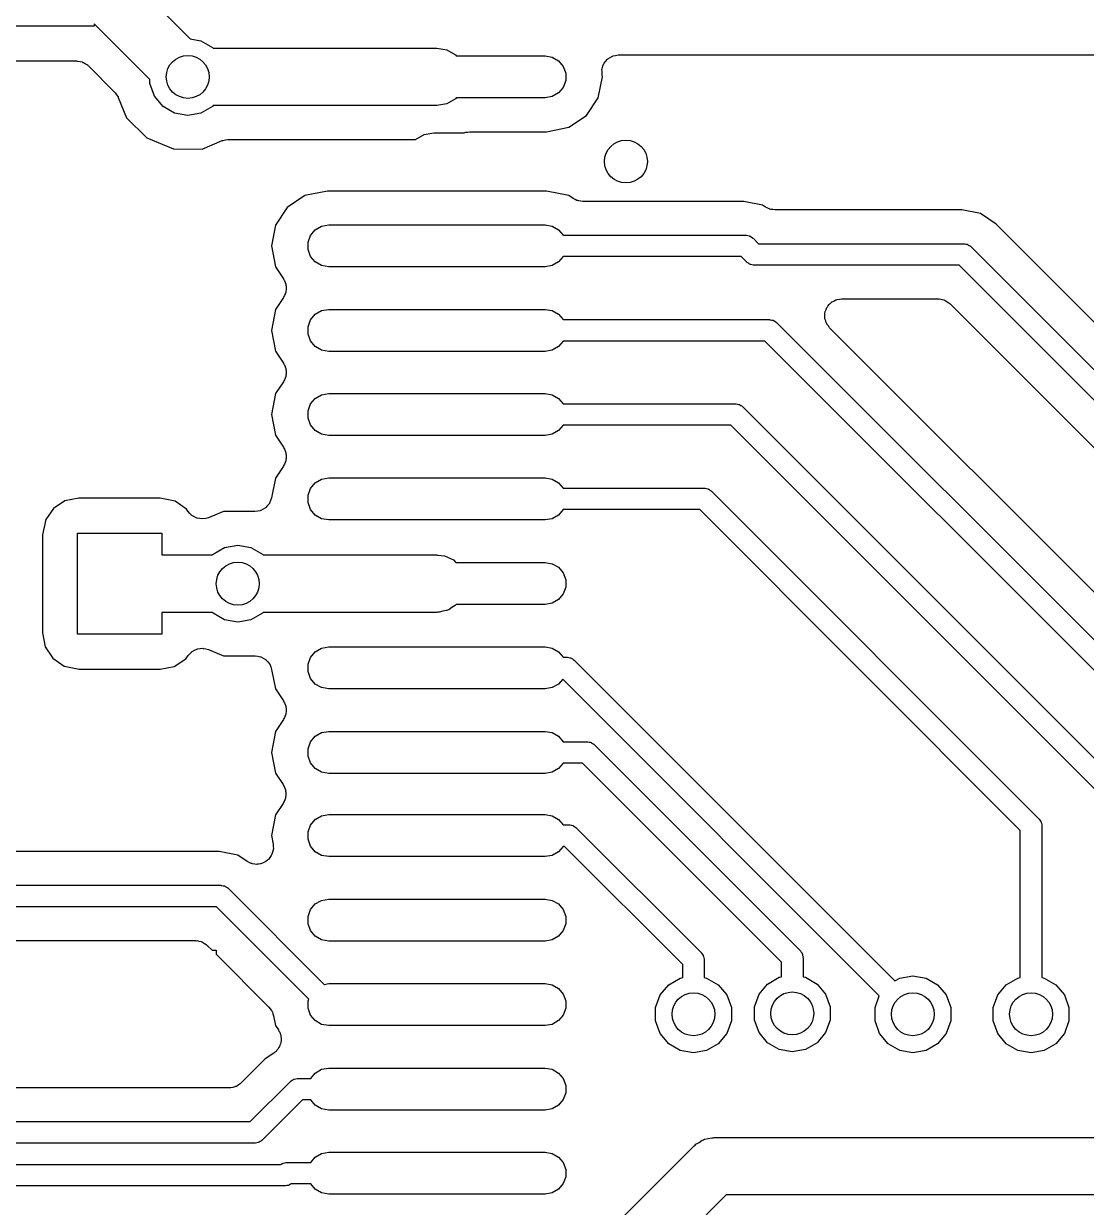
# Model space of a CAD drawing. Extents: x 85 to 210, y -138 to -65.
# Drawn here: x 90.93 to 97.23, y -101.44 to -94.43 of the extents above; entities that cross this region are included whole.
import ezdxf

# ---------------------------------------------------------------- set-up
doc = ezdxf.new("R2010")
doc.units = 0
doc.header["$MEASUREMENT"] = 0
doc.layers.add('BLACK', color=7, linetype='CONTINUOUS')

msp = doc.modelspace()

# ---------------------------------------------------------------- linework, layer by layer
at = {"layer": 'Black'}
for p, q in [((91.3495, -93.9541), (91.919, -94.5236)), ((91.3495, -94.4485), (90.7009, -94.4485)), ((91.6794, -94.7648), (91.3495, -94.4349)), ((91.3495, -94.4349), (91.3495, -94.4485)), ((91.919, -94.5236), (91.9817, -94.5347)), ((91.9817, -94.5347), (92.0503, -94.5742)), ((92.0503, -94.5742), (92.0541, -94.5788)), ((92.0541, -94.5788), (93.3801, -94.5788)), ((93.3801, -94.5788), (93.4382, -94.5891)), ((93.4382, -94.5891), (93.4893, -94.6186)), ((93.4893, -94.6186), (93.4942, -94.6243)), ((93.4942, -94.6243), (94.0205, -94.6243)), ((94.0205, -94.6243), (94.0631, -94.6318)), ((94.0631, -94.6318), (94.1005, -94.6535)), ((94.3925, -94.6418), (94.4066, -94.6337)), ((94.4066, -94.6337), (94.4206, -94.6252)), ((94.4206, -94.6252), (94.4217, -94.625)), ((94.4217, -94.625), (94.4226, -94.6245)), ((94.4226, -94.6245), (94.4387, -94.6216)), ((94.4387, -94.6216), (94.4546, -94.6184)), ((94.4546, -94.6184), (94.4557, -94.6186)), ((94.4557, -94.6186), (94.4568, -94.6184)), ((94.4568, -94.6184), (99.73, -94.6184)), ((90.8193, -94.6544), (91.2447, -94.6544)), ((91.2447, -94.6544), (91.249, -94.6551)), ((91.249, -94.6551), (91.2534, -94.6548)), ((91.2534, -94.6548), (91.266, -94.6581)), ((91.266, -94.6581), (91.2789, -94.6604)), ((91.2789, -94.6604), (91.2827, -94.6626)), ((91.2827, -94.6626), (91.287, -94.6637)), ((91.287, -94.6637), (91.2977, -94.6712)), ((91.2977, -94.6712), (91.309, -94.6778)), ((91.309, -94.6778), (91.3118, -94.6811)), ((91.3118, -94.6811), (91.3154, -94.6837)), ((91.3154, -94.6837), (91.4708, -94.8391)), ((94.1005, -94.6535), (94.1283, -94.6866)), ((94.1283, -94.6866), (94.1431, -94.7272)), ((94.358, -94.7032), (94.3583, -94.7022)), ((94.3583, -94.7195), (94.358, -94.7032)), ((94.3583, -94.7011), (94.3639, -94.6857)), ((94.3583, -94.7022), (94.3583, -94.7011)), ((94.3639, -94.6857), (94.3692, -94.6703)), ((94.3692, -94.6703), (94.3698, -94.6695)), ((94.3698, -94.6695), (94.3702, -94.6684)), ((94.3702, -94.6684), (94.3807, -94.6559)), ((94.3807, -94.6559), (94.3909, -94.6432)), ((94.3909, -94.6432), (94.3918, -94.6427)), ((94.3918, -94.6427), (94.3925, -94.6418)), ((91.6794, -94.7884), (91.6794, -94.7648)), ((94.1431, -94.7704), (94.1283, -94.811)), ((94.1431, -94.7272), (94.1431, -94.7704)), ((94.3364, -94.8722), (94.3609, -94.7488)), ((94.3583, -94.7358), (94.3583, -94.7195)), ((94.3587, -94.7368), (94.3583, -94.7358)), ((94.3587, -94.7379), (94.3587, -94.7368)), ((94.3609, -94.7488), (94.3587, -94.7379)), ((91.4708, -94.8391), (91.4721, -94.8409)), ((91.4721, -94.8409), (91.4739, -94.8423)), ((91.4739, -94.8423), (91.482, -94.8551)), ((91.7065, -94.8627), (91.6794, -94.7884)), ((94.1005, -94.8441), (94.0631, -94.8658)), ((94.1283, -94.811), (94.1005, -94.8441)), ((91.482, -94.8551), (91.4907, -94.8675)), ((91.4907, -94.8675), (91.4913, -94.8697)), ((91.4913, -94.8697), (91.4925, -94.8716)), ((91.4925, -94.8716), (91.5416, -94.9904)), ((91.7573, -94.9234), (91.7065, -94.8627)), ((93.4382, -94.9085), (93.3801, -94.9188)), ((93.4893, -94.879), (93.4382, -94.9085)), ((93.4942, -94.8733), (93.4893, -94.879)), ((94.0205, -94.8733), (93.4942, -94.8733)), ((94.0631, -94.8658), (94.0205, -94.8733)), ((94.2664, -94.9768), (94.3364, -94.8722)), ((91.8259, -94.9629), (91.7573, -94.9234)), ((91.9038, -94.9767), (91.8259, -94.9629)), ((91.9817, -94.9629), (91.9038, -94.9767)), ((92.0503, -94.9234), (91.9817, -94.9629)), ((92.0541, -94.9188), (92.0503, -94.9234)), ((93.3801, -94.9188), (92.0541, -94.9188)), ((94.1618, -95.0468), (94.2664, -94.9768)), ((91.5416, -94.9904), (91.6616, -95.1106)), ((94.0286, -95.0733), (94.1618, -95.0468)), ((91.6616, -95.1106), (91.8185, -95.1757)), ((92.1103, -95.1259), (92.1121, -95.1248)), ((92.1121, -95.1248), (92.1272, -95.1222)), ((92.1272, -95.1222), (92.1421, -95.1189)), ((92.1421, -95.1189), (92.1442, -95.1192)), ((92.1442, -95.1192), (92.1463, -95.1188)), ((92.1463, -95.1188), (93.2533, -95.1188)), ((93.2533, -95.1188), (93.3041, -95.0894)), ((93.3041, -95.0894), (93.3623, -95.0792)), ((93.3623, -95.0792), (93.541, -95.0792)), ((93.541, -95.0792), (93.5457, -95.0783)), ((93.5457, -95.0783), (93.5508, -95.0761)), ((93.5508, -95.0761), (93.5627, -95.0753)), ((93.5627, -95.0753), (93.5745, -95.0733)), ((93.5745, -95.0733), (94.0286, -95.0733)), ((91.8185, -95.1757), (91.9884, -95.1759)), ((91.9884, -95.1759), (92.1082, -95.1264)), ((92.1082, -95.1264), (92.1103, -95.1259)), ((92.5983, -95.4516), (92.4937, -95.5215)), ((92.7316, -95.4251), (92.5983, -95.4516)), ((94.0286, -95.4251), (92.7316, -95.4251)), ((94.1618, -95.4516), (94.0286, -95.4251)), ((94.1882, -95.4692), (94.1618, -95.4516)), ((94.1991, -95.474), (94.1882, -95.4692)), ((94.2095, -95.48), (94.1991, -95.474)), ((92.4937, -95.5215), (92.4238, -95.6261)), ((94.2149, -95.481), (94.2095, -95.48)), ((94.2199, -95.4832), (94.2149, -95.481)), ((94.2319, -95.484), (94.2199, -95.4832)), ((94.2437, -95.4861), (94.2319, -95.484)), ((95.1989, -95.4861), (94.2437, -95.4861)), ((95.3089, -95.5079), (95.1989, -95.4861)), ((95.3264, -95.5196), (95.3089, -95.5079)), ((95.3374, -95.5245), (95.3264, -95.5196)), ((95.3478, -95.5305), (95.3374, -95.5245)), ((95.3532, -95.5314), (95.3478, -95.5305)), ((95.3582, -95.5336), (95.3532, -95.5314)), ((95.3702, -95.5344), (95.3582, -95.5336)), ((95.382, -95.5365), (95.3702, -95.5344)), ((96.4901, -95.5365), (95.382, -95.5365)), ((96.6001, -95.5584), (96.4901, -95.5365)), ((96.6933, -95.6206), (96.6001, -95.5584)), ((92.4238, -95.6261), (92.3992, -95.7496)), ((92.6318, -95.6873), (92.6596, -95.6542)), ((92.6596, -95.6542), (92.697, -95.6326)), ((92.697, -95.6326), (92.7396, -95.6251)), ((92.7396, -95.6251), (94.0205, -95.6251)), ((94.0205, -95.6251), (94.0631, -95.6326)), ((94.0631, -95.6326), (94.1005, -95.6542)), ((94.1005, -95.6542), (94.1272, -95.6861)), ((99.1163, -98.0437), (96.6933, -95.6206)), ((92.3992, -95.7496), (92.4238, -95.873)), ((92.617, -95.7279), (92.6318, -95.6873)), ((92.617, -95.7712), (92.617, -95.7279)), ((94.1272, -95.6861), (95.2088, -95.6861)), ((95.2088, -95.6861), (95.2115, -95.6865)), ((95.2115, -95.6865), (95.2143, -95.6863)), ((95.2143, -95.6863), (95.2223, -95.6884)), ((95.2223, -95.6884), (95.2305, -95.6899)), ((95.2305, -95.6899), (95.2329, -95.6913)), ((95.2329, -95.6913), (95.2356, -95.692)), ((95.2356, -95.692), (95.2424, -95.6968)), ((95.2424, -95.6968), (95.2496, -95.7009)), ((95.2496, -95.7009), (95.2514, -95.7031)), ((95.2514, -95.7031), (95.2537, -95.7047)), ((95.2537, -95.7047), (95.2855, -95.7365)), ((95.2855, -95.7365), (96.5, -95.7365)), ((96.5, -95.7365), (96.5028, -95.737)), ((96.5028, -95.737), (96.5055, -95.7367)), ((96.5055, -95.7367), (96.5135, -95.7389)), ((96.5135, -95.7389), (96.5217, -95.7403)), ((96.5217, -95.7403), (96.5241, -95.7417)), ((96.5241, -95.7417), (96.5268, -95.7424)), ((96.5268, -95.7424), (96.5336, -95.7472)), ((96.5336, -95.7472), (96.5408, -95.7514)), ((96.5408, -95.7514), (96.5426, -95.7535)), ((96.5426, -95.7535), (96.5449, -95.7551)), ((96.5449, -95.7551), (99.0927, -98.3029)), ((92.6318, -95.8118), (92.617, -95.7712)), ((92.6596, -95.8449), (92.6318, -95.8118)), ((94.1272, -95.8131), (94.1005, -95.8449)), ((95.1825, -95.8131), (94.1272, -95.8131)), ((95.2143, -95.8449), (95.1825, -95.8131)), ((92.4238, -95.873), (92.4713, -95.9442)), ((92.697, -95.8665), (92.6596, -95.8449)), ((92.7396, -95.874), (92.697, -95.8665)), ((94.0205, -95.874), (92.7396, -95.874)), ((94.0631, -95.8665), (94.0205, -95.874)), ((94.1005, -95.8449), (94.0631, -95.8665)), ((95.2166, -95.8465), (95.2143, -95.8449)), ((95.2184, -95.8486), (95.2166, -95.8465)), ((95.2256, -95.8528), (95.2184, -95.8486)), ((95.2324, -95.8575), (95.2256, -95.8528)), ((95.2351, -95.8583), (95.2324, -95.8575)), ((95.2375, -95.8597), (95.2351, -95.8583)), ((95.2457, -95.8611), (95.2375, -95.8597)), ((95.2537, -95.8633), (95.2457, -95.8611)), ((95.2565, -95.863), (95.2537, -95.8633)), ((95.2592, -95.8635), (95.2565, -95.863)), ((96.4737, -95.8635), (95.2592, -95.8635)), ((99.001, -98.3908), (96.4737, -95.8635)), ((92.4713, -95.9442), (92.474, -95.9502)), ((92.474, -95.9502), (92.4779, -95.9555)), ((92.4779, -95.9555), (92.4809, -95.966)), ((92.4809, -95.966), (92.4853, -95.976)), ((92.4809, -96.0335), (92.4779, -96.044)), ((92.4853, -96.0235), (92.4809, -96.0335)), ((92.4853, -95.976), (92.4858, -95.9825)), ((92.4858, -96.017), (92.4853, -96.0235)), ((92.4858, -95.9825), (92.4876, -95.9889)), ((92.4876, -96.0106), (92.4858, -96.017)), ((92.4876, -95.9889), (92.4869, -95.9997)), ((92.4869, -95.9997), (92.4876, -96.0106)), ((92.4713, -96.0553), (92.4238, -96.1265)), ((92.474, -96.0493), (92.4713, -96.0553)), ((92.4779, -96.044), (92.474, -96.0493)), ((95.6938, -96.1101), (95.6957, -96.1061)), ((95.6957, -96.1061), (95.7049, -96.0969)), ((95.7049, -96.0969), (95.7133, -96.0869)), ((95.7133, -96.0869), (95.7171, -96.0847)), ((95.7171, -96.0847), (95.7202, -96.0816)), ((95.7202, -96.0816), (95.7321, -96.0761)), ((95.7321, -96.0761), (95.7434, -96.0695)), ((95.7434, -96.0695), (95.7477, -96.0688)), ((95.7477, -96.0688), (95.7517, -96.0669)), ((95.7517, -96.0669), (95.7647, -96.0658)), ((95.7647, -96.0658), (95.7776, -96.0635)), ((95.7776, -96.0635), (96.3494, -96.0635)), ((96.3494, -96.0635), (96.3538, -96.0643)), ((96.3538, -96.0643), (96.3581, -96.0639)), ((96.3581, -96.0639), (96.3708, -96.0673)), ((96.3708, -96.0673), (96.3836, -96.0695)), ((96.3836, -96.0695), (96.3874, -96.0717)), ((96.3874, -96.0717), (96.3917, -96.0729)), ((96.3917, -96.0729), (96.4024, -96.0804)), ((96.4024, -96.0804), (96.4137, -96.0869)), ((96.4137, -96.0869), (96.4165, -96.0903)), ((96.4165, -96.0903), (96.4201, -96.0928)), ((96.4201, -96.0928), (98.7437, -98.4164)), ((92.4238, -96.1265), (92.3992, -96.2499)), ((92.6318, -96.1877), (92.6596, -96.1546)), ((92.6596, -96.1546), (92.697, -96.133)), ((92.697, -96.133), (92.7396, -96.1255)), ((92.7396, -96.1255), (94.0205, -96.1255)), ((94.0205, -96.1255), (94.0631, -96.133)), ((94.0631, -96.133), (94.1005, -96.1546)), ((94.1005, -96.1546), (94.1272, -96.1864)), ((95.6779, -96.1722), (95.6791, -96.1592)), ((95.6791, -96.1765), (95.6779, -96.1722)), ((95.6791, -96.1461), (95.6806, -96.142)), ((95.6791, -96.1592), (95.6791, -96.1461)), ((95.6791, -96.1809), (95.6791, -96.1765)), ((95.6806, -96.142), (95.681, -96.1376)), ((95.681, -96.1376), (95.6865, -96.1258)), ((95.6865, -96.1258), (95.691, -96.1135)), ((95.691, -96.1135), (95.6938, -96.1101)), ((92.617, -96.2283), (92.6318, -96.1877)), ((92.617, -96.2716), (92.617, -96.2283)), ((94.1272, -96.1864), (95.3499, -96.1864)), ((95.3499, -96.1864), (95.3527, -96.1869)), ((95.3527, -96.1869), (95.3555, -96.1867)), ((95.3555, -96.1867), (95.3635, -96.1888)), ((95.3635, -96.1888), (95.3717, -96.1903)), ((95.3717, -96.1903), (95.3741, -96.1917)), ((95.3741, -96.1917), (95.3768, -96.1924)), ((95.3768, -96.1924), (95.3836, -96.1971)), ((95.3836, -96.1971), (95.3908, -96.2013)), ((95.3908, -96.2013), (95.3926, -96.2034)), ((95.3926, -96.2034), (95.3948, -96.205)), ((95.3948, -96.205), (98.4449, -99.2551)), ((95.6836, -96.1931), (95.6791, -96.1809)), ((95.6869, -96.2058), (95.6836, -96.1931)), ((95.6895, -96.2094), (95.6869, -96.2058)), ((95.691, -96.2135), (95.6895, -96.2094)), ((95.6994, -96.2235), (95.691, -96.2135)), ((95.7069, -96.2342), (95.6994, -96.2235)), ((98.5794, -99.1067), (95.7069, -96.2342)), ((92.3992, -96.2499), (92.4238, -96.3734)), ((92.6318, -96.3122), (92.617, -96.2716)), ((92.6596, -96.3453), (92.6318, -96.3122)), ((94.1272, -96.3134), (94.1005, -96.3453)), ((95.3236, -96.3134), (94.1272, -96.3134)), ((98.3365, -99.3263), (95.3236, -96.3134)), ((92.4238, -96.3734), (92.4705, -96.4433)), ((92.697, -96.3669), (92.6596, -96.3453)), ((92.7396, -96.3744), (92.697, -96.3669)), ((94.0205, -96.3744), (92.7396, -96.3744)), ((94.0631, -96.3669), (94.0205, -96.3744)), ((94.1005, -96.3453), (94.0631, -96.3669)), ((92.4705, -96.4433), (92.4731, -96.4493)), ((92.4731, -96.4493), (92.477, -96.4546)), ((92.477, -96.4546), (92.4801, -96.4651)), ((92.4801, -96.4651), (92.4845, -96.4751)), ((92.4845, -96.5226), (92.4801, -96.5326)), ((92.4845, -96.4751), (92.4849, -96.4817)), ((92.4849, -96.5161), (92.4845, -96.5226)), ((92.4849, -96.4817), (92.4868, -96.488)), ((92.4868, -96.5097), (92.4849, -96.5161)), ((92.4868, -96.488), (92.486, -96.4989)), ((92.486, -96.4989), (92.4868, -96.5097)), ((92.4705, -96.5544), (92.4238, -96.6244)), ((92.4731, -96.5484), (92.4705, -96.5544)), ((92.477, -96.5431), (92.4731, -96.5484)), ((92.4801, -96.5326), (92.477, -96.5431)), ((92.4238, -96.6244), (92.3992, -96.7478)), ((92.6318, -96.6855), (92.6596, -96.6524)), ((92.6596, -96.6524), (92.697, -96.6308)), ((92.697, -96.6308), (92.7396, -96.6233)), ((92.7396, -96.6233), (94.0205, -96.6233)), ((94.0205, -96.6233), (94.0631, -96.6308)), ((94.0631, -96.6308), (94.1005, -96.6524)), ((94.1005, -96.6524), (94.1272, -96.6843)), ((92.617, -96.7262), (92.6318, -96.6855)), ((92.617, -96.7694), (92.617, -96.7262)), ((94.1272, -96.6843), (95.1478, -96.6843)), ((95.1478, -96.6843), (95.1505, -96.6848)), ((95.1505, -96.6848), (95.1533, -96.6845)), ((95.1533, -96.6845), (95.1613, -96.6867)), ((95.1613, -96.6867), (95.1695, -96.6881)), ((95.1695, -96.6881), (95.1719, -96.6895)), ((95.1719, -96.6895), (95.1746, -96.6902)), ((95.1746, -96.6902), (95.1814, -96.695)), ((95.1814, -96.695), (95.1886, -96.6991)), ((95.1886, -96.6991), (95.1904, -96.7013)), ((95.1904, -96.7013), (95.1927, -96.7029)), ((95.1927, -96.7029), (97.6449, -99.1551)), ((92.3992, -96.7478), (92.4238, -96.8712)), ((92.6318, -96.81), (92.617, -96.7694)), ((92.4238, -96.8712), (92.4713, -96.9424)), ((92.6596, -96.8431), (92.6318, -96.81)), ((92.697, -96.8647), (92.6596, -96.8431)), ((92.7396, -96.8722), (92.697, -96.8647)), ((94.0205, -96.8722), (92.7396, -96.8722)), ((94.0631, -96.8647), (94.0205, -96.8722)), ((94.1005, -96.8431), (94.0631, -96.8647)), ((94.1272, -96.8113), (94.1005, -96.8431)), ((95.1215, -96.8113), (94.1272, -96.8113)), ((97.5365, -99.2263), (95.1215, -96.8113)), ((92.4713, -96.9424), (92.474, -96.9484)), ((92.474, -96.9484), (92.4779, -96.9537)), ((92.4779, -96.9537), (92.4809, -96.9642)), ((92.4809, -96.9642), (92.4853, -96.9742)), ((92.4853, -96.9742), (92.4858, -96.9808)), ((92.4858, -97.0152), (92.4853, -97.0217)), ((92.4858, -96.9808), (92.4876, -96.9871)), ((92.4876, -97.0089), (92.4858, -97.0152)), ((92.4876, -96.9871), (92.4869, -96.998)), ((92.4869, -96.998), (92.4876, -97.0089)), ((92.4713, -97.0535), (92.4238, -97.1247)), ((92.474, -97.0475), (92.4713, -97.0535)), ((92.4779, -97.0422), (92.474, -97.0475)), ((92.4809, -97.0317), (92.4779, -97.0422)), ((92.4853, -97.0217), (92.4809, -97.0317)), ((92.4238, -97.1247), (92.4003, -97.2426)), ((92.6318, -97.1859), (92.6596, -97.1528)), ((92.6596, -97.1528), (92.697, -97.1312)), ((92.697, -97.1312), (92.7396, -97.1237)), ((92.7396, -97.1237), (94.0205, -97.1237)), ((94.0205, -97.1237), (94.0631, -97.1312)), ((94.0631, -97.1312), (94.1005, -97.1528)), ((94.1005, -97.1528), (94.1272, -97.1847)), ((92.617, -97.2265), (92.6318, -97.1859)), ((92.617, -97.2698), (92.617, -97.2265)), ((94.1272, -97.1847), (94.2691, -97.1847)), ((94.2691, -97.1847), (94.9634, -97.1847)), ((94.9634, -97.1847), (94.9662, -97.1851)), ((94.9662, -97.1851), (94.9689, -97.1849)), ((94.9689, -97.1849), (94.977, -97.187)), ((94.977, -97.187), (94.9851, -97.1885)), ((94.9851, -97.1885), (94.9876, -97.1899)), ((94.9876, -97.1899), (94.9902, -97.1906)), ((94.9902, -97.1906), (94.997, -97.1954)), ((94.997, -97.1954), (95.0042, -97.1995)), ((95.0042, -97.1995), (95.006, -97.2017)), ((95.006, -97.2017), (95.0083, -97.2033)), ((95.0083, -97.2033), (96.9449, -99.1398)), ((91.1765, -97.2597), (91.1079, -97.3039)), ((91.2593, -97.2441), (91.1765, -97.2597)), ((91.74, -97.2441), (91.2593, -97.2441)), ((91.8293, -97.2622), (91.74, -97.2441)), ((91.8961, -97.3079), (91.8293, -97.2622)), ((92.377, -97.2872), (92.3665, -97.2997)), ((92.3877, -97.275), (92.377, -97.2872)), ((92.3881, -97.274), (92.3877, -97.275)), ((92.3888, -97.2732), (92.3881, -97.274)), ((92.3944, -97.2578), (92.3888, -97.2732)), ((92.4003, -97.2426), (92.3944, -97.2578)), ((92.6318, -97.3104), (92.617, -97.2698)), ((91.1079, -97.3039), (91.0622, -97.3707)), ((91.9047, -97.3212), (91.8961, -97.3079)), ((91.9162, -97.3337), (91.9047, -97.3212)), ((91.9278, -97.3463), (91.9162, -97.3337)), ((91.9281, -97.3465), (91.9278, -97.3463)), ((91.9283, -97.3467), (91.9281, -97.3465)), ((91.9434, -97.3545), (91.9283, -97.3467)), ((91.9586, -97.3624), (91.9434, -97.3545)), ((91.9589, -97.3624), (91.9586, -97.3624)), ((91.9591, -97.3626), (91.9589, -97.3624)), ((91.9762, -97.3647), (91.9591, -97.3626)), ((91.9931, -97.367), (91.9762, -97.3647)), ((91.9933, -97.3669), (91.9931, -97.367)), ((91.9936, -97.3669), (91.9933, -97.3669)), ((92.0104, -97.3631), (91.9936, -97.3669)), ((92.027, -97.3595), (92.0104, -97.3631)), ((92.1154, -97.3229), (92.027, -97.3595)), ((92.3022, -97.3231), (92.1154, -97.3229)), ((92.3182, -97.3203), (92.3022, -97.3231)), ((92.3344, -97.3178), (92.3182, -97.3203)), ((92.3353, -97.3173), (92.3344, -97.3178)), ((92.3364, -97.3171), (92.3353, -97.3173)), ((92.3505, -97.3089), (92.3364, -97.3171)), ((92.3648, -97.3011), (92.3505, -97.3089)), ((92.3655, -97.3003), (92.3648, -97.3011)), ((92.3665, -97.2997), (92.3655, -97.3003)), ((92.6596, -97.3435), (92.6318, -97.3104)), ((92.697, -97.3651), (92.6596, -97.3435)), ((92.7396, -97.3726), (92.697, -97.3651)), ((94.0631, -97.3651), (94.0205, -97.3726)), ((94.1005, -97.3435), (94.0631, -97.3651)), ((94.1272, -97.3117), (94.1005, -97.3435)), ((94.2691, -97.3117), (94.1272, -97.3117)), ((94.9371, -97.3117), (94.2691, -97.3117)), ((96.8365, -99.211), (94.9371, -97.3117)), ((91.0622, -97.3707), (91.0441, -97.46)), ((94.0205, -97.3726), (92.7396, -97.3726)), ((91.0441, -97.46), (91.0441, -98.0407)), ((91.25, -98.05), (91.25, -97.45)), ((91.25, -97.45), (91.75, -97.45)), ((91.75, -97.45), (91.75, -97.58)), ((92.0497, -97.58), (92.0535, -97.5754)), ((92.0535, -97.5754), (92.1221, -97.5359)), ((92.1221, -97.5359), (92.2, -97.5221)), ((92.2, -97.5221), (92.2779, -97.5359)), ((92.2779, -97.5359), (92.3465, -97.5754)), ((92.3465, -97.5754), (92.3503, -97.58)), ((91.75, -97.58), (92.0497, -97.58)), ((92.3503, -97.58), (93.3622, -97.58)), ((93.3622, -97.58), (93.3652, -97.5792)), ((93.3652, -97.5792), (93.3745, -97.58)), ((93.3745, -97.58), (93.3786, -97.58)), ((93.3786, -97.58), (93.3826, -97.5807)), ((93.3826, -97.5807), (93.4241, -97.5843)), ((93.4241, -97.5843), (93.4776, -97.6093)), ((93.4776, -97.6093), (93.4924, -97.6241)), ((93.4924, -97.6241), (94.0205, -97.6241)), ((94.0205, -97.6241), (94.0631, -97.6316)), ((94.0631, -97.6316), (94.1005, -97.6532)), ((94.1005, -97.6532), (94.1283, -97.6863)), ((94.1283, -97.6863), (94.1431, -97.7269)), ((94.1431, -97.7702), (94.1283, -97.8108)), ((94.1431, -97.7269), (94.1431, -97.7702)), ((94.1005, -97.8439), (94.0631, -97.8655)), ((94.1283, -97.8108), (94.1005, -97.8439)), ((92.0497, -97.92), (91.75, -97.92)), ((91.75, -97.92), (91.75, -98.05)), ((92.0535, -97.9246), (92.0497, -97.92)), ((92.1221, -97.9641), (92.0535, -97.9246)), ((92.3465, -97.9246), (92.2779, -97.9641)), ((92.3503, -97.92), (92.3465, -97.9246)), ((93.3786, -97.92), (92.3503, -97.92)), ((93.386, -97.9187), (93.3786, -97.92)), ((93.3934, -97.9194), (93.386, -97.9187)), ((93.4149, -97.9136), (93.3934, -97.9194)), ((93.4367, -97.9097), (93.4149, -97.9136)), ((93.4432, -97.906), (93.4367, -97.9097)), ((93.4504, -97.9041), (93.4432, -97.906)), ((93.4686, -97.8913), (93.4504, -97.9041)), ((93.4879, -97.8802), (93.4686, -97.8913)), ((93.4927, -97.8745), (93.4879, -97.8802)), ((93.4948, -97.873), (93.4927, -97.8745)), ((94.0205, -97.873), (93.4948, -97.873)), ((94.0631, -97.8655), (94.0205, -97.873)), ((92.2, -97.9779), (92.1221, -97.9641)), ((92.2779, -97.9641), (92.2, -97.9779)), ((91.0441, -98.0407), (91.0597, -98.1235)), ((91.75, -98.05), (91.25, -98.05)), ((91.0597, -98.1235), (91.1039, -98.1921)), ((91.9442, -98.1446), (91.9583, -98.1373)), ((91.9583, -98.1373), (91.9598, -98.1371)), ((91.9598, -98.1371), (91.9613, -98.1364)), ((91.9613, -98.1364), (91.977, -98.1349)), ((91.977, -98.1349), (91.9927, -98.1328)), ((91.9927, -98.1328), (91.9942, -98.1331)), ((91.9942, -98.1331), (91.9958, -98.133)), ((91.9958, -98.133), (92.0112, -98.1369)), ((92.0112, -98.1369), (92.0266, -98.1403)), ((92.6596, -98.1536), (92.697, -98.132)), ((92.697, -98.132), (92.7396, -98.1245)), ((92.7396, -98.1245), (94.0205, -98.1245)), ((94.0205, -98.1245), (94.0631, -98.132)), ((94.0631, -98.132), (94.1005, -98.1536)), ((91.1039, -98.1921), (91.1707, -98.2378)), ((91.8235, -98.2403), (91.8921, -98.1961)), ((91.8921, -98.1961), (91.9057, -98.1763)), ((91.9057, -98.1763), (91.9167, -98.165)), ((91.9167, -98.165), (91.9274, -98.1533)), ((91.9274, -98.1533), (91.9289, -98.1526)), ((91.9289, -98.1526), (91.93, -98.1514)), ((91.93, -98.1514), (91.9442, -98.1446)), ((92.0266, -98.1403), (92.1147, -98.1769)), ((92.1147, -98.1769), (92.3029, -98.1771)), ((92.3029, -98.1771), (92.3189, -98.1799)), ((92.3189, -98.1799), (92.335, -98.1824)), ((92.335, -98.1824), (92.336, -98.183)), ((92.336, -98.183), (92.3371, -98.1832)), ((92.3371, -98.1832), (92.3512, -98.1913)), ((92.3512, -98.1913), (92.3654, -98.1991)), ((92.3654, -98.1991), (92.3662, -98.2)), ((92.3662, -98.2), (92.3672, -98.2005)), ((92.3672, -98.2005), (92.3776, -98.213)), ((92.617, -98.2273), (92.6318, -98.1867)), ((92.6318, -98.1867), (92.6596, -98.1536)), ((94.1005, -98.1536), (94.1272, -98.1854)), ((94.1272, -98.1854), (94.1489, -98.1854)), ((94.1489, -98.1854), (94.1517, -98.1859)), ((94.1517, -98.1859), (94.1545, -98.1857)), ((94.1545, -98.1857), (94.1625, -98.1878)), ((94.1625, -98.1878), (94.1706, -98.1893)), ((94.1706, -98.1893), (94.1731, -98.1906)), ((94.1731, -98.1906), (94.1758, -98.1914)), ((94.1758, -98.1914), (94.1825, -98.1961)), ((94.1825, -98.1961), (94.1897, -98.2003)), ((94.1897, -98.2003), (94.1915, -98.2024)), ((94.1915, -98.2024), (94.1938, -98.204)), ((94.1938, -98.204), (96.0927, -100.103)), ((91.1707, -98.2378), (91.26, -98.2559)), ((91.26, -98.2559), (91.7407, -98.2559)), ((91.7407, -98.2559), (91.8235, -98.2403)), ((92.3776, -98.213), (92.3883, -98.2252)), ((92.3883, -98.2252), (92.3888, -98.2263)), ((92.3888, -98.2263), (92.3895, -98.2272)), ((92.3895, -98.2272), (92.3951, -98.2424)), ((92.3951, -98.2424), (92.4009, -98.2576)), ((92.4009, -98.2576), (92.4238, -98.3723)), ((92.617, -98.2705), (92.617, -98.2273)), ((92.6318, -98.3111), (92.617, -98.2705)), ((92.6596, -98.3443), (92.6318, -98.3111)), ((92.697, -98.3659), (92.6596, -98.3443)), ((94.1005, -98.3443), (94.0631, -98.3659)), ((94.1251, -98.3149), (94.1005, -98.3443)), ((96.001, -100.191), (94.1251, -98.3149)), ((92.4238, -98.3723), (92.4713, -98.4436)), ((92.7396, -98.3734), (92.697, -98.3659)), ((94.0205, -98.3734), (92.7396, -98.3734)), ((94.0631, -98.3659), (94.0205, -98.3734)), ((92.4713, -98.4436), (92.474, -98.4496)), ((92.474, -98.4496), (92.4779, -98.4549)), ((92.4779, -98.4549), (92.4809, -98.4654)), ((92.4809, -98.4654), (92.4853, -98.4753)), ((92.4853, -98.4753), (92.4858, -98.4819)), ((92.4858, -98.4819), (92.4876, -98.4882)), ((92.4876, -98.4882), (92.4869, -98.4991)), ((92.4713, -98.5547), (92.4238, -98.6259)), ((92.474, -98.5486), (92.4713, -98.5547)), ((92.4779, -98.5433), (92.474, -98.5486)), ((92.4809, -98.5329), (92.4779, -98.5433)), ((92.4853, -98.5229), (92.4809, -98.5329)), ((92.4858, -98.5163), (92.4853, -98.5229)), ((92.4876, -98.51), (92.4858, -98.5163)), ((92.4869, -98.4991), (92.4876, -98.51)), ((92.4238, -98.6259), (92.3992, -98.7493)), ((92.697, -98.6323), (92.7396, -98.6248)), ((92.7396, -98.6248), (94.0205, -98.6248)), ((94.0205, -98.6248), (94.0631, -98.6323)), ((92.617, -98.7277), (92.6318, -98.6871)), ((92.6318, -98.6871), (92.6596, -98.654)), ((92.6596, -98.654), (92.697, -98.6323)), ((94.0631, -98.6323), (94.1005, -98.654)), ((94.1005, -98.654), (94.1272, -98.6858)), ((94.1272, -98.6858), (94.2691, -98.6858)), ((94.2691, -98.6858), (94.2718, -98.6863)), ((94.2718, -98.6863), (94.2746, -98.686)), ((94.2746, -98.686), (94.2826, -98.6882)), ((94.2826, -98.6882), (94.2908, -98.6896)), ((94.2908, -98.6896), (94.2932, -98.691)), ((94.2932, -98.691), (94.2959, -98.6917)), ((94.2959, -98.6917), (94.3027, -98.6965)), ((94.3027, -98.6965), (94.3099, -98.7007)), ((92.3992, -98.7493), (92.4238, -98.8727)), ((92.617, -98.7709), (92.617, -98.7277)), ((94.3099, -98.7007), (94.3117, -98.7028)), ((94.3117, -98.7028), (94.314, -98.7044)), ((94.314, -98.7044), (95.5306, -99.9211)), ((92.6318, -98.8115), (92.617, -98.7709)), ((92.6596, -98.8446), (92.6318, -98.8115)), ((94.1272, -98.8128), (94.1005, -98.8446)), ((94.2428, -98.8128), (94.1272, -98.8128)), ((95.4222, -99.9923), (94.2428, -98.8128)), ((92.4238, -98.8727), (92.4688, -98.9401)), ((92.697, -98.8663), (92.6596, -98.8446)), ((92.7396, -98.8738), (92.697, -98.8663)), ((94.0205, -98.8738), (92.7396, -98.8738)), ((94.0631, -98.8663), (94.0205, -98.8738)), ((94.1005, -98.8446), (94.0631, -98.8663)), ((92.4688, -98.9401), (92.4715, -98.9461)), ((92.4715, -98.9461), (92.4753, -98.9515)), ((92.4753, -98.9515), (92.4784, -98.9619)), ((92.4784, -98.9619), (92.4828, -98.9719)), ((92.4828, -98.9719), (92.4832, -98.9785)), ((92.4832, -98.9785), (92.4851, -98.9848)), ((92.4715, -99.0452), (92.4688, -99.0512)), ((92.4753, -99.0399), (92.4715, -99.0452)), ((92.4784, -99.0294), (92.4753, -99.0399)), ((92.4828, -99.0194), (92.4784, -99.0294)), ((92.4832, -99.0129), (92.4828, -99.0194)), ((92.4851, -99.0066), (92.4832, -99.0129)), ((92.4851, -98.9848), (92.4843, -98.9957)), ((92.4843, -98.9957), (92.4851, -99.0066)), ((92.4238, -99.1186), (92.3992, -99.2421)), ((92.4688, -99.0512), (92.4238, -99.1186)), ((92.697, -99.1251), (92.7396, -99.1176)), ((92.7396, -99.1176), (94.0205, -99.1176)), ((94.0205, -99.1176), (94.0631, -99.1251)), ((92.617, -99.2204), (92.6318, -99.1798)), ((92.6318, -99.1798), (92.6596, -99.1467)), ((92.6596, -99.1467), (92.697, -99.1251)), ((94.0631, -99.1251), (94.1005, -99.1467)), ((94.1005, -99.1467), (94.1272, -99.1786)), ((94.1272, -99.1786), (94.1631, -99.1786)), ((94.1631, -99.1786), (94.1658, -99.179)), ((94.1658, -99.179), (94.1686, -99.1788)), ((94.1686, -99.1788), (94.1766, -99.1809)), ((94.1766, -99.1809), (94.1848, -99.1824)), ((94.1848, -99.1824), (94.1872, -99.1838)), ((94.1872, -99.1838), (94.1899, -99.1845)), ((94.1899, -99.1845), (94.1967, -99.1893)), ((94.1967, -99.1893), (94.2039, -99.1934)), ((96.9449, -99.1398), (96.9465, -99.1421)), ((96.9465, -99.1421), (96.9486, -99.1439)), ((96.9486, -99.1439), (96.9528, -99.1511)), ((96.9528, -99.1511), (96.9575, -99.1579)), ((96.9575, -99.1579), (96.9583, -99.1606)), ((96.9583, -99.1606), (96.9597, -99.163)), ((96.9597, -99.163), (96.9611, -99.1712)), ((96.9611, -99.1712), (96.9633, -99.1792)), ((96.9633, -99.1792), (96.963, -99.182)), ((96.963, -99.182), (96.9635, -99.1847)), ((96.9635, -99.1847), (96.9635, -100.083)), ((92.3992, -99.2421), (92.4094, -99.2931)), ((92.617, -99.2637), (92.617, -99.2204)), ((94.2039, -99.1934), (94.2057, -99.1956)), ((94.2057, -99.1956), (94.208, -99.1972)), ((94.208, -99.1972), (94.9449, -99.9341)), ((96.8365, -100.083), (96.8365, -99.211)), ((92.4101, -99.3278), (92.4059, -99.3402)), ((92.4094, -99.2931), (92.4096, -99.3062)), ((92.4096, -99.3062), (92.4111, -99.3191)), ((92.4111, -99.3191), (92.41, -99.3234)), ((92.41, -99.3234), (92.4101, -99.3278)), ((92.6318, -99.3043), (92.617, -99.2637)), ((92.6596, -99.3374), (92.6318, -99.3043)), ((94.1272, -99.3056), (94.1005, -99.3374)), ((94.1368, -99.3056), (94.1272, -99.3056)), ((94.8365, -100.005), (94.1368, -99.3056)), ((92.0898, -99.3365), (90.6818, -99.3365)), ((92.1998, -99.3584), (92.0898, -99.3365)), ((92.2557, -99.3957), (92.1998, -99.3584)), ((92.2677, -99.401), (92.2557, -99.3957)), ((92.2791, -99.4073), (92.2677, -99.401)), ((92.3661, -99.3946), (92.3555, -99.4023)), ((92.3772, -99.3878), (92.3661, -99.3946)), ((92.38, -99.3844), (92.3772, -99.3878)), ((92.3835, -99.3818), (92.38, -99.3844)), ((92.3908, -99.3709), (92.3835, -99.3818)), ((92.399, -99.3607), (92.3908, -99.3709)), ((92.4004, -99.3565), (92.399, -99.3607)), ((92.4028, -99.3529), (92.4004, -99.3565)), ((92.4059, -99.3402), (92.4028, -99.3529)), ((92.697, -99.359), (92.6596, -99.3374)), ((92.7396, -99.3665), (92.697, -99.359)), ((94.0205, -99.3665), (92.7396, -99.3665)), ((94.0631, -99.359), (94.0205, -99.3665)), ((94.1005, -99.3374), (94.0631, -99.359)), ((92.2835, -99.408), (92.2791, -99.4073)), ((92.2875, -99.4097), (92.2835, -99.408)), ((92.3005, -99.4106), (92.2875, -99.4097)), ((92.3135, -99.4126), (92.3005, -99.4106)), ((92.3178, -99.4117), (92.3135, -99.4126)), ((92.3222, -99.412), (92.3178, -99.4117)), ((92.3347, -99.4083), (92.3222, -99.412)), ((92.3475, -99.4058), (92.3347, -99.4083)), ((92.3513, -99.4035), (92.3475, -99.4058)), ((92.3555, -99.4023), (92.3513, -99.4035)), ((90.5157, -99.5365), (92.0997, -99.5365)), ((92.0997, -99.5365), (92.1025, -99.537)), ((92.1025, -99.537), (92.1052, -99.5367)), ((92.1052, -99.5367), (92.1132, -99.5389)), ((92.1132, -99.5389), (92.1214, -99.5403)), ((92.1214, -99.5403), (92.1238, -99.5417)), ((92.1238, -99.5417), (92.1265, -99.5425)), ((92.1265, -99.5425), (92.1333, -99.5472)), ((92.1333, -99.5472), (92.1405, -99.5514)), ((92.1405, -99.5514), (92.1423, -99.5535)), ((92.1423, -99.5535), (92.1446, -99.5551)), ((92.1446, -99.5551), (92.7126, -100.123)), ((92.0734, -99.6635), (90.5157, -99.6635)), ((92.6208, -100.211), (92.0734, -99.6635)), ((92.617, -99.7208), (92.6318, -99.6802)), ((92.6318, -99.6802), (92.6596, -99.6471)), ((92.6596, -99.6471), (92.697, -99.6255)), ((92.697, -99.6255), (92.7396, -99.618)), ((92.7396, -99.618), (94.0205, -99.618)), ((94.0205, -99.618), (94.0631, -99.6255)), ((94.0631, -99.6255), (94.1005, -99.6471)), ((94.1005, -99.6471), (94.1283, -99.6802)), ((94.1283, -99.6802), (94.1431, -99.7208)), ((92.617, -99.7641), (92.617, -99.7208)), ((94.1431, -99.7208), (94.1431, -99.7641)), ((92.6318, -99.8047), (92.617, -99.7641)), ((92.6596, -99.8378), (92.6318, -99.8047)), ((94.1283, -99.8047), (94.1005, -99.8378)), ((94.1431, -99.7641), (94.1283, -99.8047)), ((90.6818, -99.8635), (91.9491, -99.8635)), ((91.9491, -99.8635), (91.9535, -99.8643)), ((91.9535, -99.8643), (91.9578, -99.8639)), ((91.9578, -99.8639), (91.9705, -99.8673)), ((91.9705, -99.8673), (91.9833, -99.8695)), ((91.9833, -99.8695), (91.9871, -99.8717)), ((91.9871, -99.8717), (91.9914, -99.8729)), ((91.9914, -99.8729), (92.0021, -99.8804)), ((92.0021, -99.8804), (92.0134, -99.8869)), ((92.0134, -99.8869), (92.0162, -99.8903)), ((92.0162, -99.8903), (92.0198, -99.8928)), ((92.697, -99.8594), (92.6596, -99.8378)), ((92.7396, -99.8669), (92.697, -99.8594)), ((94.0205, -99.8669), (92.7396, -99.8669)), ((94.0631, -99.8594), (94.0205, -99.8669)), ((94.1005, -99.8378), (94.0631, -99.8594)), ((92.0198, -99.8928), (92.0476, -99.9205)), ((92.0476, -99.9205), (92.0715, -99.9205)), ((92.0715, -99.9205), (92.0715, -99.9444)), ((92.0715, -99.9444), (92.385, -100.258)), ((94.9449, -99.9341), (94.9465, -99.9364)), ((94.9465, -99.9364), (94.9486, -99.9382)), ((94.9486, -99.9382), (94.9528, -99.9453)), ((94.9528, -99.9453), (94.9575, -99.9521)), ((94.9575, -99.9521), (94.9583, -99.9548)), ((94.9583, -99.9548), (94.9597, -99.9573)), ((94.9597, -99.9573), (94.9611, -99.9654)), ((95.5306, -99.9211), (95.5322, -99.9233)), ((95.5322, -99.9233), (95.5344, -99.9251)), ((95.5344, -99.9251), (95.5385, -99.9323)), ((95.5385, -99.9323), (95.5433, -99.9391)), ((95.5433, -99.9391), (95.544, -99.9418)), ((95.544, -99.9418), (95.5454, -99.9442)), ((95.5454, -99.9442), (95.5468, -99.9524)), ((95.5468, -99.9524), (95.549, -99.9604)), ((95.549, -99.9604), (95.5487, -99.9632)), ((94.8365, -100.083), (94.8365, -100.005)), ((94.9611, -99.9654), (94.9633, -99.9734)), ((94.9633, -99.9734), (94.963, -99.9762)), ((94.963, -99.9762), (94.9635, -99.979)), ((94.9635, -99.979), (94.9635, -100.083)), ((95.4222, -100.079), (95.4222, -99.9923)), ((95.5487, -99.9632), (95.5492, -99.966)), ((95.5492, -99.966), (95.5492, -100.079)), ((94.7535, -100.125), (94.8221, -100.086)), ((94.8221, -100.086), (94.8365, -100.083)), ((94.9635, -100.083), (94.9779, -100.086)), ((94.9779, -100.086), (95.0465, -100.125)), ((95.3392, -100.121), (95.4078, -100.081)), ((95.4078, -100.081), (95.4222, -100.079)), ((95.5492, -100.079), (95.5637, -100.081)), ((95.5637, -100.081), (95.6322, -100.121)), ((96.0927, -100.103), (96.1221, -100.086)), ((96.1221, -100.086), (96.2, -100.072)), ((96.2, -100.072), (96.2779, -100.086)), ((96.2779, -100.086), (96.3465, -100.125)), ((96.7535, -100.125), (96.8221, -100.086)), ((96.8221, -100.086), (96.8365, -100.083)), ((96.9635, -100.083), (96.9779, -100.086)), ((96.9779, -100.086), (97.0465, -100.125)), ((92.7126, -100.123), (92.7396, -100.118)), ((92.7396, -100.118), (94.0205, -100.118)), ((94.0205, -100.118), (94.0631, -100.126)), ((94.0631, -100.126), (94.1005, -100.147)), ((94.1005, -100.147), (94.1283, -100.181)), ((94.7027, -100.186), (94.7535, -100.125)), ((95.0465, -100.125), (95.0973, -100.186)), ((95.2884, -100.181), (95.3392, -100.121)), ((95.6322, -100.121), (95.6831, -100.181)), ((96.3465, -100.125), (96.3973, -100.186)), ((96.7027, -100.186), (96.7535, -100.125)), ((97.0465, -100.125), (97.0973, -100.186)), ((92.617, -100.221), (92.6208, -100.211)), ((92.617, -100.264), (92.617, -100.221)), ((94.1283, -100.181), (94.1431, -100.221)), ((94.1431, -100.221), (94.1431, -100.264)), ((94.6756, -100.26), (94.7027, -100.186)), ((95.0973, -100.186), (95.1244, -100.26)), ((95.2613, -100.256), (95.2884, -100.181)), ((95.6831, -100.181), (95.7101, -100.256)), ((95.9756, -100.26), (96.001, -100.191)), ((96.3973, -100.186), (96.4244, -100.26)), ((96.6756, -100.26), (96.7027, -100.186)), ((97.0973, -100.186), (97.1244, -100.26)), ((92.385, -100.258), (92.3919, -100.268)), ((92.3919, -100.268), (92.3998, -100.277)), ((92.3998, -100.277), (92.4018, -100.282)), ((92.4018, -100.282), (92.405, -100.286)), ((92.405, -100.286), (92.4081, -100.298)), ((92.4081, -100.298), (92.4124, -100.309)), ((92.4124, -100.309), (92.4238, -100.366)), ((92.6318, -100.305), (92.617, -100.264)), ((92.6596, -100.338), (92.6318, -100.305)), ((94.1283, -100.305), (94.1005, -100.338)), ((94.1431, -100.264), (94.1283, -100.305)), ((94.6756, -100.34), (94.6756, -100.26)), ((95.1244, -100.26), (95.1244, -100.34)), ((95.2613, -100.335), (95.2613, -100.256)), ((95.7101, -100.256), (95.7101, -100.335)), ((95.9756, -100.34), (95.9756, -100.26)), ((96.4244, -100.26), (96.4244, -100.34)), ((96.6756, -100.34), (96.6756, -100.26)), ((97.1244, -100.26), (97.1244, -100.34)), ((92.4238, -100.366), (92.4409, -100.392)), ((92.697, -100.36), (92.6596, -100.338)), ((92.7396, -100.367), (92.697, -100.36)), ((94.0205, -100.367), (92.7396, -100.367)), ((94.0631, -100.36), (94.0205, -100.367)), ((94.1005, -100.338), (94.0631, -100.36)), ((94.7027, -100.414), (94.6756, -100.34)), ((95.1244, -100.34), (95.0973, -100.414)), ((95.2884, -100.409), (95.2613, -100.335)), ((95.7101, -100.335), (95.6831, -100.409)), ((96.0027, -100.414), (95.9756, -100.34)), ((96.4244, -100.34), (96.3973, -100.414)), ((96.7027, -100.414), (96.6756, -100.34)), ((97.1244, -100.34), (97.0973, -100.414)), ((92.4409, -100.392), (92.4444, -100.4)), ((92.4444, -100.4), (92.4493, -100.407)), ((92.4493, -100.407), (92.4514, -100.416)), ((92.4514, -100.416), (92.4549, -100.424)), ((92.4549, -100.424), (92.4554, -100.432)), ((92.4554, -100.432), (92.4575, -100.441)), ((92.4575, -100.441), (92.4566, -100.45)), ((92.4566, -100.45), (92.4571, -100.458)), ((94.7535, -100.475), (94.7027, -100.414)), ((95.0973, -100.414), (95.0465, -100.475)), ((95.3392, -100.47), (95.2884, -100.409)), ((95.6831, -100.409), (95.6322, -100.47)), ((96.0535, -100.475), (96.0027, -100.414)), ((96.3973, -100.414), (96.3465, -100.475)), ((96.7535, -100.475), (96.7027, -100.414)), ((97.0973, -100.414), (97.0465, -100.475)), ((92.4269, -100.52), (92.4196, -100.525)), ((92.4321, -100.513), (92.4269, -100.52)), ((92.4384, -100.507), (92.4321, -100.513)), ((92.4423, -100.499), (92.4384, -100.507)), ((92.4474, -100.492), (92.4423, -100.499)), ((92.4499, -100.483), (92.4474, -100.492)), ((92.4537, -100.475), (92.4499, -100.483)), ((92.4547, -100.467), (92.4537, -100.475)), ((92.4571, -100.458), (92.4547, -100.467)), ((94.8221, -100.514), (94.7535, -100.475)), ((94.9, -100.528), (94.8221, -100.514)), ((94.9779, -100.514), (94.9, -100.528)), ((95.0465, -100.475), (94.9779, -100.514)), ((95.4078, -100.509), (95.3392, -100.47)), ((95.4857, -100.523), (95.4078, -100.509)), ((95.5637, -100.509), (95.4857, -100.523)), ((95.6322, -100.47), (95.5637, -100.509)), ((96.1221, -100.514), (96.0535, -100.475)), ((96.2, -100.528), (96.1221, -100.514)), ((96.2779, -100.514), (96.2, -100.528)), ((96.3465, -100.475), (96.2779, -100.514)), ((96.8221, -100.514), (96.7535, -100.475)), ((96.9, -100.528), (96.8221, -100.514)), ((96.9779, -100.514), (96.9, -100.528)), ((97.0465, -100.475), (96.9779, -100.514)), ((92.3635, -100.564), (92.2202, -100.707)), ((92.4133, -100.531), (92.3635, -100.564)), ((92.4196, -100.525), (92.4133, -100.531)), ((92.6329, -100.68), (92.6596, -100.648)), ((92.6596, -100.648), (92.697, -100.626)), ((92.697, -100.626), (92.7396, -100.619)), ((92.7396, -100.619), (94.0205, -100.619)), ((94.0205, -100.619), (94.0631, -100.626)), ((94.0631, -100.626), (94.1005, -100.648)), ((94.1005, -100.648), (94.1283, -100.681)), ((92.1836, -100.73), (92.1708, -100.733)), ((92.1875, -100.728), (92.1836, -100.73)), ((92.1917, -100.727), (92.1875, -100.728)), ((92.2024, -100.72), (92.1917, -100.727)), ((92.2137, -100.713), (92.2024, -100.72)), ((92.2166, -100.71), (92.2137, -100.713)), ((92.2202, -100.707), (92.2166, -100.71)), ((92.2737, -100.936), (92.5119, -100.698)), ((92.5119, -100.698), (92.5142, -100.697)), ((92.5142, -100.697), (92.516, -100.695)), ((92.516, -100.695), (92.5232, -100.69)), ((92.5232, -100.69), (92.53, -100.686)), ((92.53, -100.686), (92.5327, -100.685)), ((92.5327, -100.685), (92.5351, -100.684)), ((92.5351, -100.684), (92.5433, -100.682)), ((92.5433, -100.682), (92.5513, -100.68)), ((92.5513, -100.68), (92.554, -100.68)), ((92.554, -100.68), (92.5568, -100.68)), ((92.5568, -100.68), (92.6329, -100.68)), ((94.1283, -100.681), (94.1431, -100.722)), ((94.1431, -100.722), (94.1431, -100.765)), ((92.1494, -100.736), (90.6709, -100.736)), ((92.1538, -100.736), (92.1494, -100.736)), ((92.1582, -100.736), (92.1538, -100.736)), ((92.1708, -100.733), (92.1582, -100.736)), ((94.1431, -100.765), (94.1283, -100.805)), ((92.5831, -100.807), (92.3449, -101.045)), ((92.6329, -100.807), (92.5831, -100.807)), ((92.6596, -100.839), (92.6329, -100.807)), ((92.697, -100.86), (92.6596, -100.839)), ((92.7396, -100.868), (92.697, -100.86)), ((94.0205, -100.868), (92.7396, -100.868)), ((94.0631, -100.86), (94.0205, -100.868)), ((94.1005, -100.839), (94.0631, -100.86)), ((94.1283, -100.805), (94.1005, -100.839)), ((90.6709, -100.936), (92.2737, -100.936)), ((92.3, -101.063), (90.6709, -101.063)), ((92.3028, -101.063), (92.3, -101.063)), ((92.3055, -101.063), (92.3028, -101.063)), ((92.3136, -101.061), (92.3055, -101.063)), ((92.3217, -101.06), (92.3136, -101.061)), ((92.3241, -101.058), (92.3217, -101.06)), ((92.3268, -101.058), (92.3241, -101.058)), ((92.3336, -101.053), (92.3268, -101.058)), ((92.3408, -101.049), (92.3336, -101.053)), ((92.3426, -101.046), (92.3408, -101.049)), ((92.3449, -101.045), (92.3426, -101.046)), ((94.4116, -101.571), (94.9033, -101.08)), ((94.9033, -101.08), (94.9094, -101.076)), ((94.9094, -101.076), (94.9142, -101.07)), ((94.9142, -101.07), (94.9334, -101.059)), ((94.9334, -101.059), (94.9516, -101.046)), ((94.9516, -101.046), (94.9589, -101.044)), ((94.9589, -101.044), (94.9653, -101.04)), ((94.9653, -101.04), (94.9872, -101.036)), ((94.9872, -101.036), (95.0087, -101.031)), ((95.0087, -101.031), (95.0161, -101.031)), ((95.0161, -101.031), (95.0235, -101.03)), ((95.0235, -101.03), (99.2621, -101.03)), ((92.6329, -101.178), (92.6596, -101.146)), ((92.6596, -101.146), (92.697, -101.124)), ((92.697, -101.124), (92.7396, -101.117)), ((92.7396, -101.117), (94.0205, -101.117)), ((94.0205, -101.117), (94.0631, -101.124)), ((94.0631, -101.124), (94.1005, -101.146)), ((94.1005, -101.146), (94.1283, -101.179)), ((90.7761, -101.19), (92.4535, -101.19)), ((92.4535, -101.19), (92.4574, -101.188)), ((92.4574, -101.188), (92.4642, -101.183)), ((92.4642, -101.183), (92.4669, -101.183)), ((92.4669, -101.183), (92.4693, -101.181)), ((92.4693, -101.181), (92.4775, -101.18)), ((92.4775, -101.18), (92.4855, -101.178)), ((92.4855, -101.178), (92.4883, -101.178)), ((92.4883, -101.178), (92.4911, -101.178)), ((92.4911, -101.178), (92.6329, -101.178)), ((94.1283, -101.179), (94.1431, -101.219)), ((94.1431, -101.219), (94.1431, -101.263)), ((94.1431, -101.263), (94.1283, -101.303)), ((92.4781, -101.317), (90.7762, -101.317)), ((92.4809, -101.317), (92.4781, -101.317)), ((92.4836, -101.317), (92.4809, -101.317)), ((92.4916, -101.315), (92.4836, -101.317)), ((92.4998, -101.314), (92.4916, -101.315)), ((92.5022, -101.312), (92.4998, -101.314)), ((92.5049, -101.312), (92.5022, -101.312)), ((92.5117, -101.307), (92.5049, -101.312)), ((92.5156, -101.305), (92.5117, -101.307)), ((92.6329, -101.305), (92.5156, -101.305)), ((92.6596, -101.336), (92.6329, -101.305)), ((92.697, -101.358), (92.6596, -101.336)), ((92.7396, -101.365), (92.697, -101.358)), ((94.0631, -101.358), (94.0205, -101.365)), ((94.1005, -101.336), (94.0631, -101.358)), ((94.1283, -101.303), (94.1005, -101.336)), ((94.0205, -101.365), (92.7396, -101.365)), ((95.0939, -101.37), (94.6023, -101.862)), ((99.3617, -101.37), (95.0939, -101.37))]:
    msp.add_line(p, q, dxfattribs=at)
for centre in [(91.9038, -94.7488), (94.5, -95.25), (92.2, -97.75), (95.4857, -100.295), (94.9, -100.3), (96.2, -100.3), (96.9, -100.3)]:
    msp.add_circle(centre, 0.127, dxfattribs=at)

doc.saveas('drawing.dxf')
